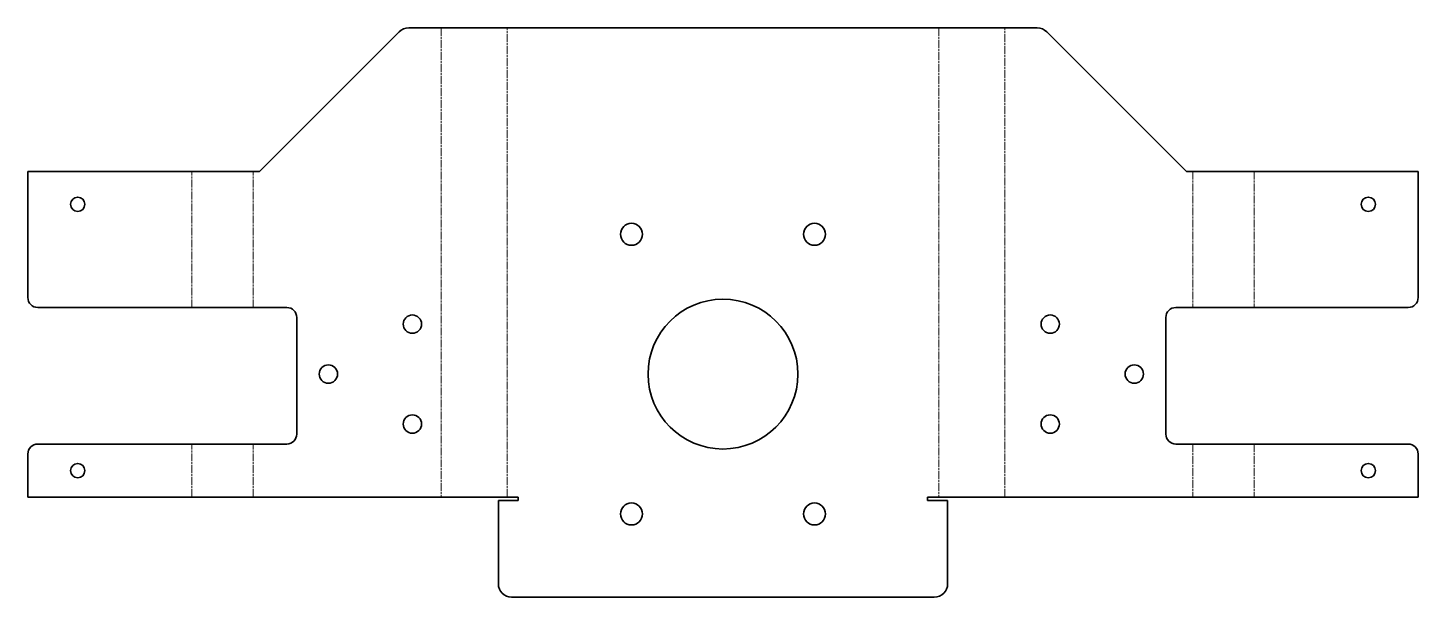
# Model space of a CAD drawing. Header units: inches. Extents: x 0 to 418, y 0 to 171.
import ezdxf

# ---------------------------------------------------------------- set-up
doc = ezdxf.new("R2010")
doc.units = ezdxf.units.IN
doc.header["$MEASUREMENT"] = 0
doc.linetypes.add('Chain', pattern=[13.68, 9.12, -1.14, 2.28, -1.14])
doc.layers.add('SIMUMAK Bend Centerline (ISO)', color=7, linetype='Chain', lineweight=9)
doc.layers.add('SIMUMAK Visible (ISO)', color=7, linetype='Continuous', lineweight=35)

# ---------------------------------------------------------------- blocks, each defined once
blk = doc.blocks.new('CD-IND-30-MINPORTA-05')
at = {"layer": 'SIMUMAK Bend Centerline (ISO)', "ltscale": 0.263158}
for p, q in [((124.22, 171), (124.22, 30)), ((144, 30), (144, 171)), ((273.79, 171), (273.79, 30)), ((293.57, 30), (293.57, 171)), ((49.32, 87), (49.32, 127.82)), ((67.74, 87), (67.74, 127.82)), ((350.05, 127.82), (350.05, 87)), ((368.46, 127.82), (368.46, 87)), ((49.32, 30), (49.32, 46)), ((67.74, 30), (67.74, 46)), ((350.05, 46), (350.05, 30)), ((368.46, 46), (368.46, 30))]:
    blk.add_line(p, q, dxfattribs=at)
at = {"layer": 'SIMUMAK Visible (ISO)'}
for p, q in [((111.63, 169.83), (69.62, 127.82)), ((303.33, 171), (114.45, 171)), ((348.17, 127.82), (306.16, 169.83)), ((69.62, 127.82), (0, 127.82)), ((0, 90), (0, 127.82)), ((417.79, 127.82), (348.17, 127.82)), ((417.79, 127.82), (417.79, 90)), ((3, 87), (77.82, 87)), ((80.82, 84), (80.82, 49)), ((341.97, 49), (341.97, 84)), ((414.79, 87), (344.97, 87)), ((3, 46), (77.82, 46)), ((344.97, 46), (414.79, 46)), ((0, 30), (0, 43)), ((417.79, 43), (417.79, 30)), ((147.39, 30), (0, 30)), ((147.39, 30), (147.39, 29)), ((270.39, 29), (270.39, 30)), ((417.79, 30), (270.39, 30)), ((141.39, 29), (141.39, 4)), ((147.39, 29), (141.39, 29)), ((276.39, 29), (270.39, 29)), ((276.39, 4), (276.39, 29)), ((145.39, 0), (272.39, 0))]:
    blk.add_line(p, q, dxfattribs=at)
for centre, radius in [((15, 118), 2.15), ((402.79, 118), 2.15), ((181.39, 109), 3.3), ((236.39, 109), 3.3), ((208.89, 67), 22.5), ((115.57, 82), 2.75), ((307.22, 82), 2.75), ((90.32, 67), 2.75), ((332.47, 67), 2.75), ((115.57, 52), 2.75), ((307.22, 52), 2.75), ((15, 38), 2.15), ((402.79, 38), 2.15), ((181.39, 25), 3.3), ((236.39, 25), 3.3)]:
    blk.add_circle(centre, radius, dxfattribs=at)
at = {"layer": 'SIMUMAK Visible (ISO)', "extrusion": (0, 0, -1)}
for centre, radius, start, end in [((-114.45, 167), 4, 45, 90), ((-303.33, 167), 4, 90, 135), ((-3, 90), 3, 270, 0), ((-414.79, 90), 3, 180, 270), ((-3, 43), 3, 0, 90), ((-414.79, 43), 3, 90, 180), ((-145.39, 4), 4, 270, 0), ((-272.39, 4), 4, 180, 270)]:
    blk.add_arc(centre, radius, start, end, dxfattribs=at)
at = {"layer": 'SIMUMAK Visible (ISO)'}
for centre, start, end in [((77.82, 84), 0, 90), ((344.97, 84), 90, 180), ((77.82, 49), 270, 0), ((344.97, 49), 180, 270)]:
    blk.add_arc(centre, 3, start, end, dxfattribs=at)

msp = doc.modelspace()

# ---------------------------------------------------------------- block references
msp.add_blockref('CD-IND-30-MINPORTA-05', (0, 0))

doc.saveas('drawing.dxf')
